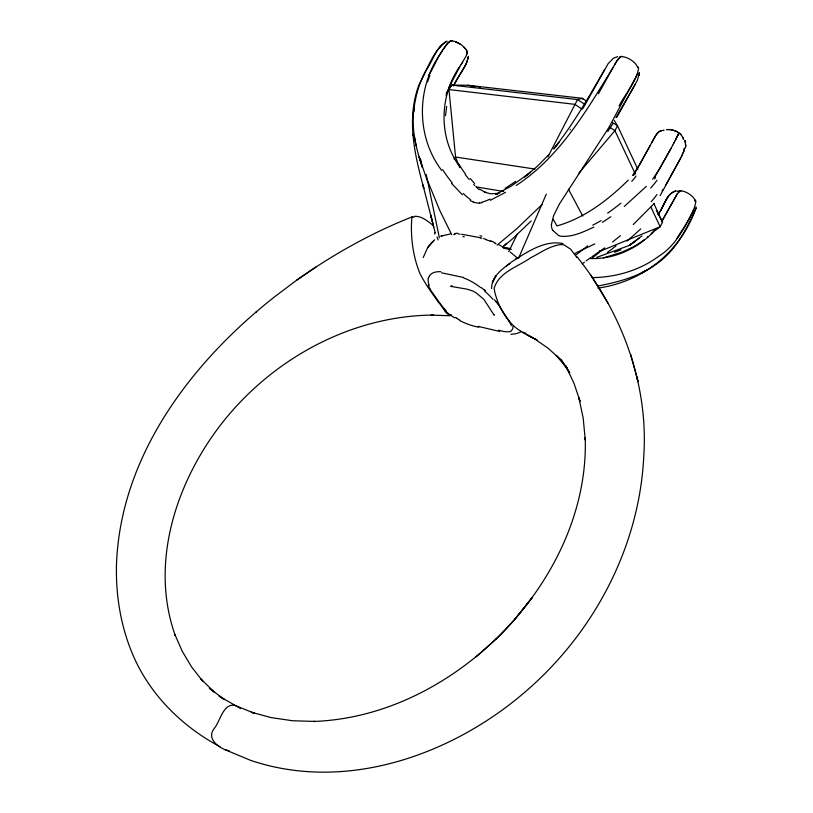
<?xml version="1.0" encoding="UTF-8"?>
<svg xmlns="http://www.w3.org/2000/svg" width="813" height="813" viewBox="0 0 813 813"><rect width="100%" height="100%" fill="white"/><g stroke="black" fill="none" stroke-linecap="round" stroke-linejoin="round"><path stroke-width="1.22" d="M491.631 288.524C491.448 276.928 501.773 269.184 510.32 263.077L506.509 265.963M684.322 148.21L684.109 149.988M468.339 56.88L466.428 63.353L453.654 85.487M551.346 224.713L553.633 215.608L559.456 203.911L608.774 127.641L635.309 78.15M639.343 73.383L637.25 80.548L616.935 117.143M494.06 314.651L494.202 315.261L483.877 299.387L476.347 293.036L473.136 291.115L467.008 289.143L450.656 286.349L452.079 285.617M468.339 56.341C466.733 67.459 457.668 75.782 453.502 85.975M685.715 144.348L685.674 146.167L684.942 140.375L685.562 142.732M445.473 115.751L446.693 106.412M677.026 238.26C683.967 226.614 693.865 214.805 695.898 201.319A8.181 5.854 -25.2 0 0 695.461 200.394M685.359 148.088L685.705 145.954M694.963 200.354L694.881 200.679A18.953 7.104 0.4 0 1 694.719 201.157M619.089 105.924C625.339 93.536 636.366 82.093 638.581 68.322A9.095 5.976 -26.9 0 0 638.134 67.367M461.184 64.501L466.388 55.508L467.15 51.626A8.13 5.051 -32 0 0 466.936 50.955L466.886 50.863A8.537 5.305 -31.6 0 1 466.936 50.955L466.936 50.955M446.093 95.7L446.51 94.206M466.957 54.014L467.15 51.626M423.197 257.558L427.709 247.559L434.691 239.794M683.865 150.944L681.446 156.482M683.926 150.974L683.591 151.98M696.355 207.071C681.345 251.075 643.764 281.603 597.941 288.137M461.184 64.501C439.904 93.21 437.892 135.029 458.298 164.744M696.009 208.443C686.548 228.89 676.152 250.231 657.128 263.544C640.044 276.288 619.028 281.928 598.419 285.932M518.481 258.382L546.285 194.155M683.113 152.996L683.327 152.468M428.227 278.432L428.583 277.66A40.518 19.288 28 0 1 429.427 276.217M448.888 87.408L459.752 66.9M508.765 251.603L517.302 234.073M677.92 135.232L675.217 140.517M694.861 207.132L694.414 208.067M428.918 74.969C435.849 63.749 440.422 49.441 450.534 40.782A8.404 4.908 -84.5 0 1 451.398 40.691M682.412 154.704L680.766 157.783M637.28 74.44L636.772 75.436M547.911 156.828L577.535 99.562L582.26 98.312L586.366 101.015M583.012 108.373L608.185 63.607L613.48 58.221L617.575 56.625M693.672 209.561C684.871 227.183 675.786 245.821 658.367 256.532C639.272 270.546 615.593 277.375 592.047 277.629M675.532 139.927L678.591 133.271A8.313 1.341 -55.6 0 0 678.631 132.804L678.764 132.783A9.075 1.484 -55.8 0 1 677.93 135.222M653.977 203.839L662.544 222.183L660.156 226.736L655.38 230.435M680.827 157.813L660.115 195.648M451.632 314.997C446.327 316.857 442.506 305.779 438.776 302.731C432.13 293.29 425.199 283.95 419.986 273.605C412.821 256.105 410.199 235.597 411.927 216.969A12.998 3.12 69.2 0 1 413.075 216.959L413.847 217.467M675.257 140.507L674.201 142.438M680.471 158.484L665.593 185.394M667.717 197.285L660.603 210.374C664.983 203.86 667.087 193.067 675.969 190.953M672.727 145.253L659.719 168.667L652.615 179.287M672.686 145.263L673.875 143.098M673.835 143.108L674.241 142.417M636.213 76.493L636.498 75.955M671.02 148.383L654.617 177.488M680.674 190.76A8.089 3.73 -79.3 0 0 679.993 190.964L677.005 194.348L661.426 221.654M675.755 196.553L662.341 220.79M652.565 141.035L655.979 135.08M651.782 142.57L652.565 141.127M598.449 93.8L616.549 61.31L620.858 56.514A9.136 4.482 -81.7 0 1 621.66 56.402M650.126 145.639L633.551 175.496M635.614 77.591L635.918 77.032M658.266 214.581L660.959 209.693M676.02 196.085L676.518 195.181M634.963 84.867L615.939 117.529M614.394 65.05L618.459 58.465L620.858 56.514M604.618 69.44C589.11 96.788 573.216 124.135 553.755 148.901L558.887 142.387L553.978 148.576M613.032 67.459C586.437 110.812 559.822 156.98 516.265 185.445M655.014 136.726L639.262 165.212L632.473 175.445M658.174 214.48C664.028 207.02 665.684 193.86 676.04 190.933M461.886 63.343L462.567 62.225M442.577 50.782C416.368 85.101 415.331 135.781 441.693 170.384M677.005 194.358L677.473 193.596M443.268 49.654L447.485 43.191L450.534 40.782M655.329 136.188L656.609 134.175M607.799 131.472L612.972 123.566M662.128 190.811L662.991 189.531M446.825 92.265L451.672 85.101L467.81 85.263L582.26 98.312L583.358 99.542M446.215 93.637L451.672 85.101L577.535 99.562L584.903 104.41M446.337 41.433C432.364 51.239 427.282 70.304 419.081 84.562C406.195 118.342 414.65 154.877 423.827 188.403L422.902 184.876L435.26 232.843M429.731 244.835L427.709 247.559M656.609 134.267L657.25 133.373M454.01 159.023L455.544 157.041L448.969 89.572L574.821 104.338L582.199 109.186M440.138 46.778L441.805 44.664M514.507 619.679L531.966 597.921L514.507 619.679C463.725 677.056 391.439 718.641 313.747 721.456L314.895 721.436L292.66 720.755L271.43 717.666L251.441 712.259L254.398 713.296L235.943 705.755C223.605 701.721 220.384 720.765 214.469 728.204C206.492 737.818 216.817 746.273 225.262 749.779L250.719 760.399C345.667 792.441 450.961 755.429 524.527 692.463C593.246 633.825 639.089 547.881 643.733 457.14L643.845 455.056C648.357 383.279 621.518 312.365 577.027 256.766M656.924 133.85L657.89 132.671M579.008 172.966L614.913 130.639L617.565 125.852L614.201 120.375M654.302 203.402L633.246 224.561M678.367 192.346L679.993 190.953M655.461 229.215L652.89 231.959M656.061 229.103C639.384 247.752 615.045 259.601 589.76 258.504M548.755 154.714L537.169 166.431L524.558 177.021L530.645 172.173L510.849 186.37L495.513 194.439L497.546 193.738M495.849 639.252L496.265 638.876C549.832 586.559 587.687 513.907 585.228 437.709L585.269 440.006L583.216 418.289L578.836 397.537L580.126 401.551M646.355 186.36L624.303 206.421M628.266 180.12C608.165 199.947 584.811 217.884 557.342 225.821M503.745 246.034L506.479 243.29M542.047 204.541L516.794 228.707L497.18 245.069M652.341 232.518L651.183 233.656M531.235 220.933L512.556 238.809L503.013 246.857M433.227 241.126L430.92 243.311M315.983 266.989L296.501 280.312L275.251 296.298C191.583 361.917 119.409 456.469 116.422 566.732L116.432 567.565C116.005 598.287 121.442 629.11 133.942 657.26L134.48 658.51C151.879 696.619 183.179 727.107 219.917 746.669M647.321 237.254L648.012 236.634M255.77 312.355L256.603 311.623M475.879 657.016L496.265 638.876M641.955 235.902L629.79 244.987L630.431 244.632M620.461 235.679L612.545 242.03M592.016 258.26L601.224 250.78L660.156 226.736L651 207.285M582.25 263.829L582.941 263.28M639.465 237.955L629.262 245.536M587.636 245.922L575.675 255.16M583.673 262.711L584.435 262.132M586.082 260.912L590.807 257.579M604.77 247.833L591.844 256.857M511.011 262.325C526.235 252.63 543.887 239.876 562.87 243.524M610.827 216.746L602.342 222.345M296.501 280.312C332.507 254.733 371.297 232.965 412.425 216.776M634.333 242.04L634.963 241.634L629.79 244.987M505.544 192.335L490.32 200.283M635.349 245.963L621.528 252.325L603.419 257.894M593.836 227.112C583.49 231.898 572.261 237.437 560.553 236.197A11.138 8.862 -22.8 0 1 558.694 235.546M594.74 243.91L574.73 253.463M521.285 331.785L516.225 333.686L510.879 334.306M663.093 130.487L663.825 130.222M619.73 57.022L619.902 56.951A20.843 11.728 60.2 0 1 620.665 56.697L621.223 56.595M663.306 130.487L663.815 130.304M614.465 252.254L620.908 249.825M447.109 41.168C435.819 46.829 432.79 61.554 425.585 71.016C418.736 83.78 415.006 98.068 413.502 112.428L414 108.058C410.992 128.18 415.982 148.454 422.465 167.397L419.142 157.011L427.577 181.584M596.762 257.355L629.221 245.475M443.065 235.404L440.819 236.187L450.29 233.931M499.721 192.884L496.062 194.002L498.318 193.433L490.33 193.748L484.477 192.071L485.839 192.61L479.599 189.155M454.315 234.317L455.158 234.134M451.54 40.843L454.386 41.341A19.126 15.996 35.2 0 1 455.595 41.737M451.611 40.833L451.754 40.813A6.077 3.557 -85.8 0 1 452.038 40.802M621.518 56.544L624.851 57.103A20.681 18.059 20.6 0 1 626.183 57.54A21.057 18.384 20.6 0 1 630.542 59.664A19.441 16.982 20.5 0 1 631.742 60.457A21.057 18.394 20.6 0 1 635.299 63.617A20.63 17.957 21 0 1 636.152 64.664L637.666 67.083M481.814 202.844L479.396 203.037M414.274 216.339C421.703 215.75 427.923 221.37 433.42 225.618M599.405 250.912L601.224 250.78M680.207 190.73L679.678 190.77A18.658 10.284 55.8 0 0 677.32 191.472M680.481 190.72L683.54 191.34A18.74 15.213 14.6 0 1 684.759 191.726A19.166 15.579 14.6 0 1 687.005 192.722L688.682 193.646A17.652 14.349 14.5 0 1 689.749 194.337A19.126 15.538 14.6 0 1 692.92 197.092A18.78 15.254 14.6 0 1 693.702 197.976L694.983 199.774A5.915 4.228 -23.8 0 1 695.227 200.069L695.349 200.211M515.889 258.544L516.103 258.544A10.915 3.78 39 0 1 516.641 258.605M449.904 315.739L431.083 315.109L433.512 315.068C348.523 315.678 267.487 361.612 217.356 429.244C174.551 487.089 150.192 565.37 175.273 635.512L174.805 634.333L182.203 651.183L191.604 666.965L202.955 681.477L200.974 679.038L214.215 692.046L209.327 688.184L224.398 699.546L219.093 696.192L239.317 707.757M458.339 233.992L460.097 234.144M229.124 750.775L225.262 749.779M526.082 333.36C509.538 328.503 496.448 304.58 494.131 288.391C498.715 272.111 518.084 266.725 530.696 257.782C540.299 252.894 549.537 246.034 560.472 244.601A13.994 9.461 -34.8 0 1 564.385 245.089L570.624 249.195L576.884 257.487M441.53 272.812L463.593 277.487M509.578 248.361L502.393 247.396L511.357 249.276M461.591 234.327L462.892 234.52M534.964 169.063L455.544 157.041L459.721 167.671M476.54 186.98L503.704 191.462M467.81 85.263L475.635 86.615M478.979 87.194L480.087 87.387M503.958 248.28L510.036 249.459L509.487 248.483M478.196 326.389L499.599 331.419M480.422 237.853L481.865 238.189M483.613 238.616L485.808 239.225M473.298 201.98L470.209 200.567M490.402 240.851L491.855 241.481M558.663 235.577L552.921 230.475M677.89 132.184L676.355 131.432A19.695 15.66 49.3 0 0 675.176 130.964A20.112 16.057 49.7 0 0 671.081 129.785A18.557 14.827 49.7 0 0 669.861 129.633A20.112 16.057 49.7 0 0 666.955 129.653M522.789 332.71L537.088 339.997L527.037 334.722L534.415 338.797L548.094 348.208L560.482 359.458L556.194 355.444L567.383 368.736L560.929 359.458L569.578 373.015M677.077 131.736L676.375 131.391A19.746 15.782 49.5 0 0 675.217 130.883A20.112 16.077 49.5 0 0 671.101 129.734A18.557 14.847 49.6 0 0 669.882 129.572A20.112 16.077 49.5 0 0 666.426 129.643M498.745 244.642L501.773 246.339M456.957 318.259L455.514 317.436M678.154 132.387L678.266 132.458M460.178 44.034L455.595 41.737L460.737 44.41A19.492 16.29 35.2 0 1 464.142 47.317M609.638 127.184L614.913 130.639L635.38 174.114M612.291 122.387L617.565 125.852L637.91 169.429M495.208 243.311L495.402 243.443A6.138 3.557 27.5 0 1 495.971 243.758L496.021 243.93M239.947 708.194L240.567 708.631M510.198 252.02L518.064 258.554M679.16 133.078L680.176 133.911A20.071 13.597 -2.7 0 1 680.908 134.684A20.447 13.851 -2.7 0 1 683.57 139.46M679.465 133.322L680.166 133.942A20.02 13.496 -2.4 0 1 680.888 134.673M484.182 289.662L485.554 290.82M479.152 189.632L475.951 186.726M462.373 194.744L451.581 183.423M446.174 310.627L444.965 309.448A43.75 21.067 20.1 0 1 444.274 308.767M473.745 184.521L474.853 185.649M444.305 308.767L442.892 307.223M466.266 49.888L466.621 50.68M465.006 48.262L466.134 49.705M469.233 179.551L465.28 174.693M494.426 299.712L495.584 301.115A44.237 12.693 38 0 1 496.174 301.887M496.215 301.897L497.556 303.645M441.622 305.668L430.748 290.241A41.839 20.559 20.2 0 1 429.843 288.656M638.012 67.184L637.961 67.123A6.585 4.329 -28.2 0 0 637.646 66.737M608.337 303.737L590.421 274.52M509.05 321.094L498.776 305.353A41.88 11.799 38.3 0 0 497.505 303.625M569.71 372.964L565.523 365.504L574.019 383.36L580.045 401.358M553.196 219.256L556.834 225.77M451.723 234.723L439.711 210.323L428.014 181.766M509.924 322.598L510.655 324.031A43.668 12.347 37.7 0 1 510.981 324.661L511.367 325.667M429.803 288.656L429.02 287.07A44.248 21.626 20.6 0 1 428.746 286.379L428.268 285.18M568.419 189.114L582.728 216.024M656.365 210.547L656.884 211.512M657.392 212.488L659.455 216.36M659.963 217.325L662.544 222.183M420.484 159.023L421.317 161.919M636.711 376.693L638.063 381.683L630.725 354.438M432.231 221.106L430.646 214.906L433.715 226.908M439.386 237.894L426.286 174.622M414.386 136.381L416.104 145.598M466.703 51.067L466.733 51.382A19.116 9.085 4 0 1 466.753 51.646M412.913 134.145L412.984 135.395M621.975 56.422A6.616 3.262 -81.7 0 1 622.25 56.483M570.35 129.369A119.806 0.742 -61.3 0 1 570.126 129.765M682.869 137.539A18.862 12.784 -2.8 0 1 683.093 138.037M656.995 180.252A74.379 48.973 -24.9 0 1 650.664 188.047M620.847 203.23A200.72 159.307 -23.3 0 1 607.657 213.148M601.112 220.567A114.511 100.202 -17.9 0 1 592.738 225.171M552.81 230.536A15.173 12.51 -21.5 0 1 551.458 224.703M657.615 133.149A8.882 7.663 49.6 0 1 661.792 130.659M636.051 176.096A53.15 33.414 -25.4 0 1 631.792 181.319M684.383 148.454A8.74 7.52 49.3 0 1 684.14 150.009M515.584 181.36A204.551 124.785 -58.4 0 1 505.158 188.331M490.056 199.063A54.105 41.056 -74.5 0 1 481.784 202.193M479.396 203.067A26.057 20.813 86.8 0 1 473.278 202.102M470.646 199.683A57.967 47.408 -84.3 0 1 463.288 193.453M452.211 182.895A219.022 186.848 -45.6 0 1 442.638 169.683M474.64 183.514A128.881 114.227 -71.2 0 1 470.27 178.504M465.686 174.378A157.183 143.261 -45.6 0 1 458.969 164.307M464.121 47.337A19.085 15.894 35.3 0 1 464.975 48.282M494.314 242.579A8.333 4.492 28.4 0 1 495.32 243.209M491.895 241.227A13.557 6.463 28.8 0 1 493.958 242.244M485.991 239.713A24.746 10.305 28.2 0 1 490.422 241.309M479.955 235.79A40.62 14.614 25.7 0 1 481.855 236.177M480.341 237.803A62.195 7.713 17.2 0 0 477.841 237.254L465.28 234.896A61.829 9.004 15.3 0 0 462.973 234.551M462.882 236.613A40.335 11.179 22.2 0 1 464.304 236.868M454.609 233.636A24.522 10.447 32.7 0 1 457.699 233.27M453.827 234.662A13.384 5.447 31.3 0 1 454.497 234.469M510.025 331.491A28.292 7.449 27.2 0 1 498.45 330.169M511.204 330.891A40.162 11.921 30.9 0 1 510.33 331.562M512.82 326.44A33.719 10.081 32.9 0 1 511.418 330.393M509.131 321.135A41.361 11.555 38 0 1 510.005 322.639M484.629 291.105A34.237 10.091 37.6 0 1 493.034 299.387M481.194 287.568A40.62 15.051 35.9 0 1 483.938 289.784M463.857 278.036A28.872 11.382 35.7 0 1 480.707 287.609M429.355 276.003A28.607 14.39 32.3 0 1 440.819 271.715M429.254 285.383A33.994 16.189 26 0 1 428.329 278.473M442.861 307.233A41.331 20.091 19.8 0 1 441.591 305.678M454.772 317.903A33.496 15.833 20.7 0 1 445.178 310.729M459.691 320.007A40.081 16.077 23 0 1 456.723 318.401M478.776 327.182A28.038 10.539 23.4 0 1 459.528 320.464M680.948 190.75A5.864 2.693 -78.2 0 1 681.182 190.76M644.211 239.703A79.826 70.304 28.8 0 1 635.187 245.739M683.377 138.86A20.447 13.831 -2.8 0 1 683.499 139.318M656.955 194.51A74.074 53.688 -32.2 0 1 651.213 201.715M640.756 228.849A188.88 97.214 -36.3 0 1 626.935 241.085M616.081 245.892A108.668 47.601 -36.8 0 1 607.341 252.396M655.491 177.529A101.178 53.099 -41.4 0 1 654.617 178.87M657.92 132.702A8.76 7.53 49.3 0 1 661.802 130.598M427.557 81.9A115.344 99.501 58.7 0 1 429.884 75.528M447.658 91.503A77.926 67.073 58.6 0 1 449.111 87.54M438.105 239.937A18.821 4.776 59.9 0 1 437.069 236.929M434.792 234.164A22.815 6.372 59.3 0 1 434.772 232.548M639.414 72.479L639.201 75.02L639.414 72.479M494.822 277.69L492.393 282.568L495.93 275.871L494.822 277.69M647.473 269.794L641.325 273.016L647.473 269.794"/></g></svg>
